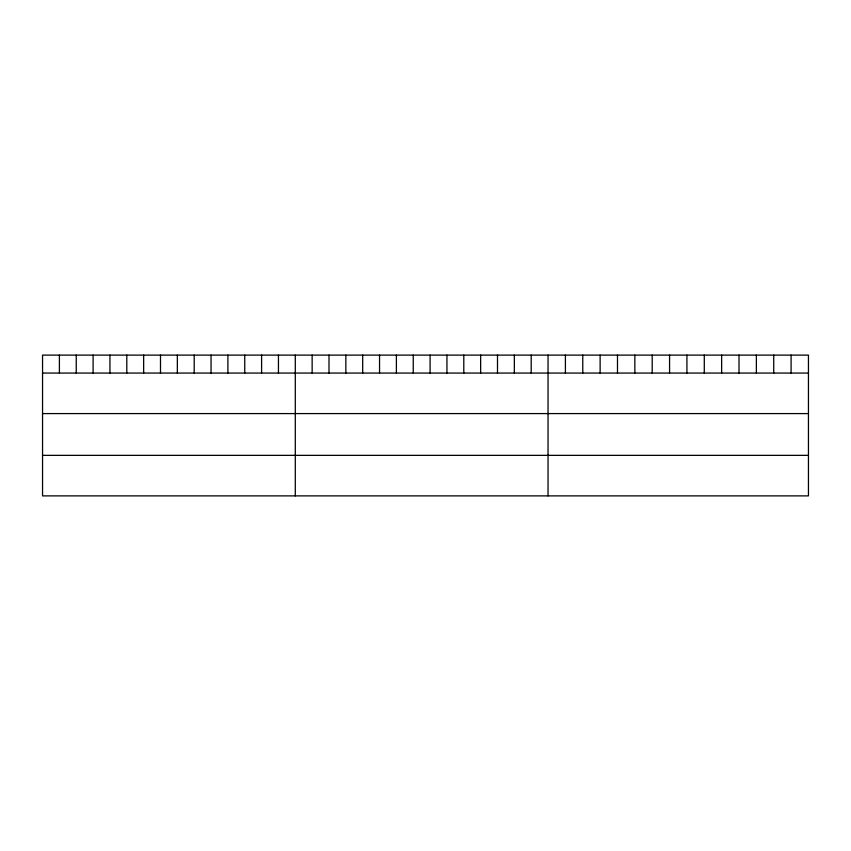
<?xml version="1.0" encoding="UTF-8"?>
<svg xmlns="http://www.w3.org/2000/svg" width="851" height="851" viewBox="0 0 851 851"><rect width="100%" height="100%" fill="white"/><g stroke="black" fill="none" stroke-linecap="round" stroke-linejoin="round"><path stroke-width="1.28" d="M808.45 373.057L808.45 495.888L42.55 495.888L42.55 355.112L808.45 355.112L808.45 373.057L42.55 373.057M42.55 413.586L808.45 413.586M42.55 455.349L808.45 455.349M791.09 355.112L791.09 373.057M773.729 355.112L773.729 373.057M756.369 355.112L756.369 373.057M739.008 355.112L739.008 373.057M721.648 355.112L721.648 373.057M704.288 355.112L704.288 373.057M686.927 355.112L686.927 373.057M669.567 355.112L669.567 373.057M652.206 355.112L652.206 373.057M634.846 355.112L634.846 373.057M617.486 355.112L617.486 373.057M600.125 355.112L600.125 373.057M582.765 355.112L582.765 373.057M565.404 355.112L565.404 373.057M548.044 355.112L548.044 495.888M531.194 355.112L531.194 373.057M514.344 355.112L514.344 373.057M497.495 355.112L497.495 373.057M480.645 355.112L480.645 373.057M463.795 355.112L463.795 373.057M446.945 355.112L446.945 373.057M430.095 355.112L430.095 373.057M413.246 355.112L413.246 373.057M396.396 355.112L396.396 373.057M379.546 355.112L379.546 373.057M362.696 355.112L362.696 373.057M345.846 355.112L345.846 373.057M328.997 355.112L328.997 373.057M312.147 355.112L312.147 373.057M295.297 355.112L295.297 495.888M278.447 355.112L278.447 373.057M261.597 355.112L261.597 373.057M244.748 355.112L244.748 373.057M227.898 355.112L227.898 373.057M211.048 355.112L211.048 373.057M194.198 355.112L194.198 373.057M177.348 355.112L177.348 373.057M160.499 355.112L160.499 373.057M143.649 355.112L143.649 373.057M126.799 355.112L126.799 373.057M109.949 355.112L109.949 373.057M93.099 355.112L93.099 373.057M76.25 355.112L76.25 373.057M59.4 355.112L59.4 373.057"/></g></svg>
